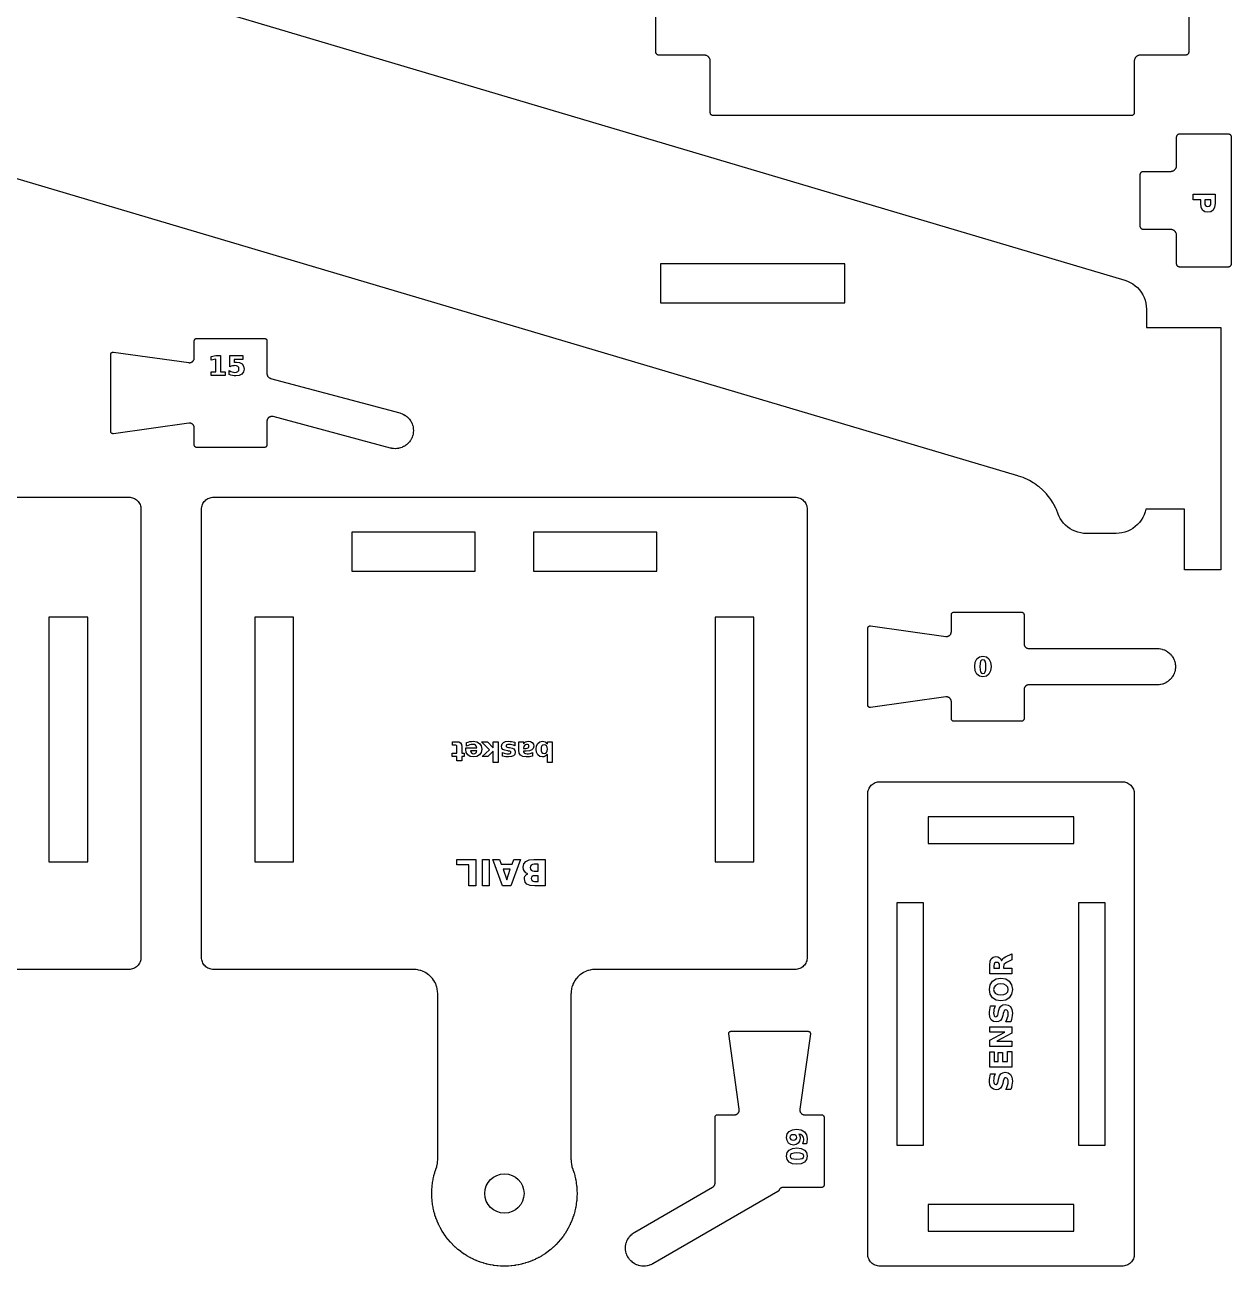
# Model space of a CAD drawing. Header units: millimetres. Extents: x 189 to 489, y 95 to 286.
# Drawn here: x 418.3 to 488.6, y 95.2 to 167.6 of the extents above; entities that cross this region are included whole.
import ezdxf

# ---------------------------------------------------------------- set-up
doc = ezdxf.new("R2010")
doc.units = ezdxf.units.MM
doc.header["$MEASUREMENT"] = 0
doc.layers.add('CUT', color=7, linetype='Continuous', lineweight=0)
doc.layers.add('ENGRAVE', color=7, linetype='Continuous', lineweight=0)

msp = doc.modelspace()

# ---------------------------------------------------------------- linework, layer by layer
at = {"layer": 'CUT', "color": 1, "lineweight": 25, "true_color": 0xff0000}
for points in [[(378.899, 183.431), (482.396, 152.696), (482.56, 152.638), (482.718, 152.565), (482.867, 152.476), (483.007, 152.373), (483.137, 152.257), (483.254, 152.128), (483.358, 151.989), (483.448, 151.84), (483.522, 151.683), (483.581, 151.519), (483.624, 151.351), (483.649, 151.179), (483.658, 151.005), (483.658, 149.931), (485.88, 149.931), (487.997, 149.931), (487.997, 135.819), (485.88, 135.819), (485.88, 139.347), (485.88, 139.347), (483.622, 139.347), (483.582, 139.188), (483.524, 139.025), (483.45, 138.869), (483.361, 138.72), (483.257, 138.581), (483.141, 138.453), (483.013, 138.336), (482.874, 138.233), (482.725, 138.144), (482.569, 138.07), (482.406, 138.012), (482.238, 137.97), (482.067, 137.945), (481.894, 137.936), (480.17, 137.936), (480.002, 137.944), (479.836, 137.968), (479.673, 138.008), (479.514, 138.062), (479.362, 138.132), (479.216, 138.216), (479.08, 138.313), (478.953, 138.423), (478.837, 138.544), (478.733, 138.676), (478.642, 138.817), (478.565, 138.967), (478.527, 139.063), (478.526, 139.062), (478.417, 139.334), (478.382, 139.41), (478.267, 139.633), (478.226, 139.705), (478.09, 139.916), (478.042, 139.984), (477.887, 140.182), (477.832, 140.245), (477.659, 140.427), (477.599, 140.484), (477.41, 140.649), (477.344, 140.701), (477.14, 140.847), (477.07, 140.892), (476.853, 141.018), (476.779, 141.056), (476.551, 141.161), (476.473, 141.192), (476.217, 141.282), (476.177, 141.295), (367.09, 173.69)], [(486.128, 172.685), (486.128, 165.982), (486.127, 165.965), (486.124, 165.948), (486.12, 165.931), (486.114, 165.914), (486.107, 165.899), (486.098, 165.884), (486.088, 165.87), (486.076, 165.857), (486.063, 165.846), (486.049, 165.835), (486.035, 165.826), (486.019, 165.819), (486.003, 165.813), (485.986, 165.809), (485.969, 165.806), (485.951, 165.806), (483.308, 165.806), (483.303, 165.805), (483.275, 165.804), (483.267, 165.803), (483.241, 165.799), (483.233, 165.798), (483.207, 165.791), (483.199, 165.789), (483.175, 165.78), (483.167, 165.777), (483.143, 165.766), (483.136, 165.762), (483.113, 165.748), (483.106, 165.744), (483.085, 165.728), (483.079, 165.723), (483.059, 165.705), (483.053, 165.699), (483.036, 165.68), (483.03, 165.673), (483.015, 165.652), (483.01, 165.645), (482.997, 165.623), (482.993, 165.615), (482.981, 165.592), (482.978, 165.584), (482.969, 165.559), (482.967, 165.551), (482.961, 165.526), (482.959, 165.517), (482.955, 165.492), (482.954, 165.483), (482.953, 165.455), (482.953, 165.451), (482.953, 162.454), (482.952, 162.437), (482.949, 162.42), (482.945, 162.403), (482.939, 162.387), (482.932, 162.371), (482.923, 162.356), (482.913, 162.342), (482.901, 162.329), (482.888, 162.318), (482.874, 162.308), (482.86, 162.299), (482.844, 162.291), (482.828, 162.285), (482.811, 162.281), (482.794, 162.279), (482.776, 162.278), (458.435, 162.278), (458.417, 162.279), (458.4, 162.281), (458.384, 162.285), (458.367, 162.291), (458.352, 162.299), (458.337, 162.308), (458.323, 162.318), (458.31, 162.329), (458.298, 162.342), (458.288, 162.356), (458.279, 162.371), (458.272, 162.387), (458.266, 162.403), (458.262, 162.42), (458.259, 162.437), (458.258, 162.454), (458.258, 165.451), (458.258, 165.455), (458.257, 165.483), (458.256, 165.492), (458.252, 165.517), (458.251, 165.526), (458.244, 165.551), (458.242, 165.559), (458.233, 165.584), (458.23, 165.592), (458.219, 165.615), (458.214, 165.623), (458.201, 165.645), (458.196, 165.652), (458.181, 165.673), (458.175, 165.68), (458.158, 165.699), (458.152, 165.705), (458.133, 165.723), (458.126, 165.728), (458.105, 165.744), (458.098, 165.748), (458.076, 165.762), (458.068, 165.766), (458.044, 165.777), (458.036, 165.78), (458.012, 165.789), (458.004, 165.791), (457.979, 165.798), (457.97, 165.799), (457.944, 165.803), (457.936, 165.804), (457.908, 165.805), (457.903, 165.806), (455.26, 165.806), (455.26, 165.806), (455.242, 165.806), (455.225, 165.809), (455.209, 165.813), (455.192, 165.819), (455.177, 165.826), (455.162, 165.835), (455.148, 165.846), (455.135, 165.857), (455.123, 165.87), (455.113, 165.884), (455.104, 165.899), (455.097, 165.914), (455.091, 165.931), (455.087, 165.948), (455.084, 165.965), (455.083, 165.982), (455.083, 172.685)], [(390.525, 140.052), (424.392, 140.052), (424.461, 140.049), (424.529, 140.039), (424.596, 140.022), (424.662, 139.999), (424.662, 139.999), (424.724, 139.969), (424.784, 139.933), (424.839, 139.892), (424.891, 139.846), (424.937, 139.794), (424.978, 139.739), (425.014, 139.679), (425.044, 139.617), (425.067, 139.552), (425.084, 139.484), (425.094, 139.416), (425.097, 139.347), (425.097, 113.241), (425.094, 113.172), (425.084, 113.104), (425.067, 113.036), (425.044, 112.971), (425.014, 112.909), (424.978, 112.849), (424.937, 112.794), (424.891, 112.742), (424.839, 112.696), (424.784, 112.655), (424.724, 112.619), (424.662, 112.589), (424.596, 112.566), (424.529, 112.549), (424.461, 112.539), (424.392, 112.536), (412.759, 112.536)]]:
    msp.add_lwpolyline(points, dxfattribs=at)
for points in [[(485.422, 161.043), (485.423, 161.06), (485.426, 161.077), (485.43, 161.094), (485.436, 161.111), (485.443, 161.126), (485.452, 161.141), (485.462, 161.155), (485.474, 161.168), (485.487, 161.179), (485.501, 161.19), (485.515, 161.199), (485.531, 161.206), (485.547, 161.212), (485.564, 161.216), (485.581, 161.219), (485.599, 161.219), (488.421, 161.219), (488.438, 161.219), (488.455, 161.216), (488.472, 161.212), (488.488, 161.206), (488.504, 161.199), (488.519, 161.19), (488.533, 161.179), (488.546, 161.168), (488.557, 161.155), (488.567, 161.141), (488.576, 161.126), (488.584, 161.111), (488.59, 161.094), (488.594, 161.077), (488.596, 161.06), (488.597, 161.043), (488.597, 153.635), (488.596, 153.617), (488.594, 153.6), (488.59, 153.584), (488.584, 153.567), (488.576, 153.552), (488.567, 153.537), (488.557, 153.523), (488.546, 153.51), (488.533, 153.498), (488.519, 153.488), (488.504, 153.479), (488.488, 153.472), (488.472, 153.466), (488.455, 153.462), (488.438, 153.459), (488.421, 153.458), (485.599, 153.458), (485.581, 153.459), (485.564, 153.462), (485.547, 153.466), (485.531, 153.472), (485.515, 153.479), (485.501, 153.488), (485.487, 153.498), (485.474, 153.51), (485.462, 153.523), (485.452, 153.537), (485.443, 153.552), (485.436, 153.567), (485.43, 153.584), (485.426, 153.6), (485.423, 153.617), (485.422, 153.635), (485.422, 155.291), (485.422, 155.295), (485.421, 155.323), (485.42, 155.332), (485.416, 155.357), (485.414, 155.366), (485.408, 155.391), (485.406, 155.399), (485.397, 155.424), (485.394, 155.432), (485.382, 155.455), (485.378, 155.463), (485.365, 155.485), (485.36, 155.492), (485.345, 155.513), (485.339, 155.52), (485.322, 155.539), (485.316, 155.545), (485.296, 155.563), (485.29, 155.568), (485.269, 155.584), (485.262, 155.588), (485.239, 155.602), (485.232, 155.606), (485.208, 155.617), (485.2, 155.62), (485.176, 155.629), (485.168, 155.631), (485.142, 155.638), (485.134, 155.639), (485.108, 155.643), (485.1, 155.644), (485.072, 155.645), (485.067, 155.646), (483.482, 155.646), (483.465, 155.646), (483.448, 155.649), (483.431, 155.653), (483.414, 155.659), (483.399, 155.666), (483.384, 155.675), (483.37, 155.686), (483.357, 155.697), (483.346, 155.71), (483.335, 155.724), (483.326, 155.739), (483.319, 155.754), (483.313, 155.771), (483.309, 155.788), (483.306, 155.805), (483.306, 155.822), (483.306, 158.856), (483.306, 158.873), (483.309, 158.89), (483.313, 158.907), (483.319, 158.923), (483.326, 158.939), (483.335, 158.954), (483.346, 158.968), (483.357, 158.981), (483.37, 158.992), (483.384, 159.002), (483.399, 159.011), (483.414, 159.019), (483.431, 159.025), (483.448, 159.029), (483.465, 159.031), (483.482, 159.032), (485.067, 159.032), (485.072, 159.032), (485.1, 159.034), (485.108, 159.035), (485.134, 159.038), (485.142, 159.04), (485.168, 159.046), (485.176, 159.049), (485.2, 159.058), (485.208, 159.061), (485.232, 159.072), (485.239, 159.076), (485.262, 159.089), (485.269, 159.094), (485.29, 159.11), (485.296, 159.115), (485.316, 159.133), (485.322, 159.139), (485.339, 159.158), (485.345, 159.165), (485.36, 159.186), (485.365, 159.193), (485.378, 159.215), (485.382, 159.223), (485.394, 159.246), (485.397, 159.254), (485.406, 159.279), (485.408, 159.287), (485.414, 159.312), (485.416, 159.32), (485.42, 159.346), (485.421, 159.355), (485.422, 159.383), (485.422, 159.387), (485.422, 161.043)], [(455.365, 151.378), (466.09, 151.378), (466.09, 153.636), (455.365, 153.636), (455.365, 151.378)], [(423.494, 143.748), (423.48, 143.747), (423.466, 143.747), (423.452, 143.748), (423.438, 143.751), (423.424, 143.756), (423.411, 143.761), (423.399, 143.768), (423.387, 143.777), (423.377, 143.786), (423.367, 143.796), (423.358, 143.808), (423.351, 143.82), (423.345, 143.832), (423.34, 143.846), (423.336, 143.859), (423.334, 143.873), (423.333, 143.888), (423.333, 148.361), (423.334, 148.375), (423.336, 148.389), (423.34, 148.403), (423.345, 148.416), (423.351, 148.429), (423.358, 148.441), (423.367, 148.452), (423.377, 148.463), (423.387, 148.472), (423.399, 148.48), (423.411, 148.487), (423.424, 148.493), (423.438, 148.497), (423.452, 148.5), (423.466, 148.502), (423.48, 148.502), (423.494, 148.501), (427.879, 147.888), (427.882, 147.887), (427.905, 147.885), (427.912, 147.885), (427.933, 147.885), (427.941, 147.885), (427.962, 147.888), (427.969, 147.889), (427.989, 147.894), (427.996, 147.895), (428.017, 147.902), (428.023, 147.904), (428.043, 147.913), (428.049, 147.916), (428.067, 147.927), (428.073, 147.93), (428.091, 147.943), (428.096, 147.947), (428.112, 147.961), (428.118, 147.966), (428.132, 147.982), (428.137, 147.987), (428.15, 148.004), (428.154, 148.01), (428.165, 148.028), (428.168, 148.034), (428.178, 148.053), (428.18, 148.06), (428.188, 148.08), (428.19, 148.086), (428.195, 148.107), (428.197, 148.114), (428.2, 148.135), (428.2, 148.142), (428.202, 148.165), (428.202, 148.169), (428.202, 149.158), (428.202, 149.172), (428.204, 149.186), (428.208, 149.199), (428.212, 149.212), (428.218, 149.225), (428.225, 149.237), (428.234, 149.248), (428.243, 149.258), (428.253, 149.267), (428.264, 149.276), (428.276, 149.283), (428.289, 149.289), (428.302, 149.293), (428.315, 149.297), (428.329, 149.299), (428.343, 149.299), (432.294, 149.299), (432.308, 149.299), (432.321, 149.297), (432.335, 149.293), (432.348, 149.289), (432.36, 149.283), (432.372, 149.276), (432.383, 149.267), (432.394, 149.258), (432.403, 149.248), (432.411, 149.237), (432.418, 149.225), (432.424, 149.212), (432.429, 149.199), (432.432, 149.186), (432.434, 149.172), (432.435, 149.158), (432.435, 147.249), (432.435, 147.246), (432.436, 147.223), (432.437, 147.216), (432.44, 147.195), (432.442, 147.188), (432.447, 147.167), (432.449, 147.16), (432.456, 147.14), (432.459, 147.134), (432.468, 147.115), (432.472, 147.108), (432.483, 147.09), (432.487, 147.084), (432.5, 147.067), (432.505, 147.062), (432.519, 147.047), (432.524, 147.042), (432.54, 147.028), (432.546, 147.023), (432.563, 147.011), (432.569, 147.007), (432.588, 146.997), (432.594, 146.994), (432.614, 146.985), (432.621, 146.983), (432.642, 146.975), (432.646, 146.974), (440.18, 144.956), (440.181, 144.955), (440.182, 144.955), (440.183, 144.955), (440.208, 144.948), (440.213, 144.946), (440.217, 144.945), (440.221, 144.943), (440.303, 144.914), (440.309, 144.912), (440.316, 144.909), (440.322, 144.906), (440.397, 144.871), (440.403, 144.868), (440.409, 144.864), (440.415, 144.861), (440.487, 144.818), (440.493, 144.815), (440.498, 144.811), (440.504, 144.807), (440.571, 144.757), (440.576, 144.753), (440.581, 144.749), (440.587, 144.744), (440.648, 144.688), (440.653, 144.684), (440.658, 144.679), (440.663, 144.674), (440.719, 144.612), (440.723, 144.607), (440.728, 144.602), (440.732, 144.596), (440.781, 144.529), (440.785, 144.524), (440.789, 144.518), (440.793, 144.512), (440.836, 144.441), (440.839, 144.435), (440.842, 144.429), (440.845, 144.422), (440.881, 144.347), (440.884, 144.341), (440.886, 144.335), (440.889, 144.328), (440.917, 144.25), (440.919, 144.243), (440.921, 144.237), (440.923, 144.23), (440.943, 144.15), (440.945, 144.143), (440.946, 144.136), (440.947, 144.129), (440.959, 144.047), (440.96, 144.04), (440.961, 144.033), (440.961, 144.026), (440.965, 143.943), (440.966, 143.936), (440.966, 143.93), (440.965, 143.923), (440.961, 143.84), (440.961, 143.833), (440.96, 143.826), (440.959, 143.819), (440.947, 143.737), (440.946, 143.73), (440.945, 143.723), (440.943, 143.716), (440.923, 143.636), (440.921, 143.629), (440.919, 143.623), (440.917, 143.616), (440.889, 143.538), (440.886, 143.531), (440.884, 143.525), (440.881, 143.519), (440.845, 143.443), (440.842, 143.437), (440.839, 143.431), (440.836, 143.425), (440.793, 143.354), (440.789, 143.348), (440.785, 143.342), (440.781, 143.337), (440.732, 143.27), (440.728, 143.264), (440.723, 143.259), (440.719, 143.254), (440.663, 143.192), (440.658, 143.187), (440.653, 143.182), (440.648, 143.178), (440.587, 143.122), (440.581, 143.117), (440.576, 143.113), (440.571, 143.109), (440.504, 143.059), (440.498, 143.055), (440.493, 143.051), (440.487, 143.048), (440.415, 143.005), (440.409, 143.002), (440.403, 142.998), (440.397, 142.995), (440.322, 142.96), (440.316, 142.957), (440.309, 142.954), (440.303, 142.952), (440.225, 142.924), (440.218, 142.922), (440.211, 142.92), (440.205, 142.918), (440.124, 142.898), (440.117, 142.896), (440.111, 142.895), (440.104, 142.893), (440.022, 142.881), (440.015, 142.88), (440.008, 142.88), (440.001, 142.879), (439.918, 142.875), (439.911, 142.875), (439.904, 142.875), (439.897, 142.875), (439.814, 142.879), (439.807, 142.88), (439.8, 142.88), (439.794, 142.881), (439.711, 142.893), (439.705, 142.895), (439.698, 142.896), (439.691, 142.898), (439.66, 142.905), (439.655, 142.906), (439.655, 142.906), (439.644, 142.909), (439.63, 142.912), (439.624, 142.913), (432.792, 144.744), (432.789, 144.745), (432.767, 144.749), (432.76, 144.751), (432.74, 144.753), (432.733, 144.753), (432.713, 144.754), (432.706, 144.754), (432.686, 144.752), (432.679, 144.751), (432.659, 144.748), (432.652, 144.746), (432.633, 144.741), (432.626, 144.739), (432.607, 144.731), (432.601, 144.729), (432.583, 144.72), (432.577, 144.716), (432.559, 144.706), (432.554, 144.702), (432.538, 144.689), (432.532, 144.685), (432.517, 144.671), (432.513, 144.666), (432.499, 144.651), (432.495, 144.645), (432.483, 144.629), (432.479, 144.623), (432.469, 144.606), (432.466, 144.6), (432.457, 144.581), (432.455, 144.575), (432.448, 144.556), (432.446, 144.549), (432.441, 144.529), (432.44, 144.523), (432.437, 144.502), (432.436, 144.496), (432.435, 144.474), (432.435, 144.47), (432.435, 143.09), (432.434, 143.077), (432.432, 143.063), (432.429, 143.049), (432.424, 143.036), (432.418, 143.024), (432.411, 143.012), (432.403, 143.001), (432.394, 142.991), (432.383, 142.981), (432.372, 142.973), (432.36, 142.966), (432.348, 142.96), (432.335, 142.955), (432.321, 142.952), (432.308, 142.95), (432.294, 142.949), (428.343, 142.949), (428.329, 142.95), (428.315, 142.952), (428.302, 142.955), (428.289, 142.96), (428.276, 142.966), (428.264, 142.973), (428.253, 142.981), (428.243, 142.991), (428.234, 143.001), (428.225, 143.012), (428.218, 143.024), (428.212, 143.036), (428.208, 143.049), (428.204, 143.063), (428.202, 143.077), (428.202, 143.09), (428.202, 144.08), (428.202, 144.084), (428.2, 144.107), (428.2, 144.114), (428.197, 144.135), (428.195, 144.142), (428.19, 144.162), (428.188, 144.169), (428.18, 144.189), (428.178, 144.196), (428.168, 144.215), (428.165, 144.221), (428.154, 144.239), (428.15, 144.245), (428.137, 144.262), (428.132, 144.267), (428.118, 144.283), (428.112, 144.288), (428.096, 144.302), (428.091, 144.306), (428.073, 144.318), (428.067, 144.322), (428.049, 144.332), (428.043, 144.336), (428.023, 144.344), (428.017, 144.347), (427.996, 144.353), (427.989, 144.355), (427.969, 144.36), (427.962, 144.361), (427.941, 144.363), (427.933, 144.364), (427.912, 144.364), (427.905, 144.364), (427.882, 144.362), (427.879, 144.361), (423.494, 143.748)], [(463.467, 139.999), (463.53, 139.969), (463.589, 139.933), (463.645, 139.892), (463.696, 139.846), (463.743, 139.794), (463.784, 139.739), (463.819, 139.679), (463.849, 139.617), (463.872, 139.552), (463.889, 139.484), (463.899, 139.416), (463.903, 139.347), (463.903, 113.241), (463.899, 113.172), (463.889, 113.104), (463.872, 113.036), (463.849, 112.971), (463.819, 112.909), (463.784, 112.849), (463.743, 112.794), (463.696, 112.742), (463.645, 112.696), (463.589, 112.655), (463.53, 112.619), (463.467, 112.589), (463.402, 112.566), (463.335, 112.549), (463.266, 112.539), (463.197, 112.536), (451.564, 112.536), (451.547, 112.535), (451.435, 112.53), (451.4, 112.526), (451.297, 112.511), (451.263, 112.504), (451.163, 112.479), (451.13, 112.469), (451.032, 112.434), (451, 112.421), (450.906, 112.376), (450.876, 112.36), (450.786, 112.307), (450.758, 112.288), (450.674, 112.226), (450.648, 112.204), (450.571, 112.134), (450.546, 112.11), (450.476, 112.033), (450.454, 112.006), (450.393, 111.922), (450.373, 111.894), (450.32, 111.805), (450.304, 111.774), (450.259, 111.68), (450.246, 111.648), (450.211, 111.551), (450.201, 111.517), (450.176, 111.417), (450.169, 111.383), (450.154, 111.28), (450.15, 111.246), (450.145, 111.133), (450.144, 111.116), (450.144, 101.453), (450.145, 101.437), (450.15, 101.331), (450.153, 101.299), (450.166, 101.203), (450.172, 101.171), (450.194, 101.076), (450.203, 101.045), (450.236, 100.945), (450.244, 100.925), (450.246, 100.917), (450.252, 100.901), (450.258, 100.884), (450.307, 100.736), (450.312, 100.72), (450.317, 100.703), (450.322, 100.687), (450.363, 100.537), (450.368, 100.52), (450.372, 100.503), (450.376, 100.486), (450.41, 100.334), (450.414, 100.317), (450.417, 100.3), (450.42, 100.283), (450.447, 100.13), (450.45, 100.113), (450.452, 100.095), (450.455, 100.078), (450.474, 99.924), (450.476, 99.906), (450.477, 99.889), (450.479, 99.872), (450.49, 99.717), (450.491, 99.699), (450.492, 99.682), (450.493, 99.665), (450.497, 99.509), (450.497, 99.492), (450.497, 99.474), (450.497, 99.457), (450.493, 99.301), (450.492, 99.284), (450.491, 99.267), (450.49, 99.249), (450.479, 99.094), (450.477, 99.077), (450.476, 99.059), (450.474, 99.042), (450.455, 98.888), (450.452, 98.87), (450.45, 98.853), (450.447, 98.836), (450.42, 98.683), (450.417, 98.666), (450.414, 98.649), (450.41, 98.632), (450.376, 98.48), (450.372, 98.463), (450.368, 98.446), (450.363, 98.429), (450.322, 98.279), (450.317, 98.262), (450.312, 98.246), (450.307, 98.229), (450.258, 98.081), (450.252, 98.065), (450.246, 98.049), (450.24, 98.033), (450.184, 97.887), (450.178, 97.871), (450.171, 97.855), (450.164, 97.839), (450.101, 97.697), (450.094, 97.681), (450.087, 97.665), (450.079, 97.65), (450.009, 97.511), (450.001, 97.495), (449.993, 97.48), (449.985, 97.465), (449.908, 97.329), (449.899, 97.314), (449.89, 97.299), (449.881, 97.285), (449.798, 97.153), (449.788, 97.138), (449.779, 97.124), (449.769, 97.11), (449.679, 96.982), (449.669, 96.968), (449.659, 96.954), (449.648, 96.941), (449.552, 96.818), (449.541, 96.804), (449.53, 96.791), (449.519, 96.778), (449.418, 96.66), (449.406, 96.647), (449.394, 96.634), (449.383, 96.621), (449.275, 96.508), (449.263, 96.496), (449.251, 96.484), (449.238, 96.472), (449.126, 96.364), (449.113, 96.352), (449.1, 96.341), (449.087, 96.329), (448.969, 96.227), (448.956, 96.216), (448.943, 96.205), (448.929, 96.195), (448.806, 96.099), (448.792, 96.088), (448.778, 96.078), (448.764, 96.068), (448.637, 95.978), (448.623, 95.968), (448.608, 95.959), (448.594, 95.949), (448.462, 95.866), (448.447, 95.857), (448.433, 95.848), (448.418, 95.839), (448.282, 95.762), (448.267, 95.754), (448.252, 95.746), (448.236, 95.738), (448.097, 95.668), (448.082, 95.66), (448.066, 95.653), (448.05, 95.645), (447.908, 95.582), (447.892, 95.576), (447.876, 95.569), (447.86, 95.562), (447.714, 95.506), (447.698, 95.5), (447.682, 95.495), (447.665, 95.489), (447.517, 95.44), (447.501, 95.435), (447.484, 95.43), (447.468, 95.425), (447.318, 95.383), (447.301, 95.379), (447.284, 95.375), (447.267, 95.371), (447.115, 95.337), (447.098, 95.333), (447.081, 95.33), (447.064, 95.326), (446.911, 95.3), (446.894, 95.297), (446.876, 95.295), (446.859, 95.292), (446.705, 95.273), (446.687, 95.271), (446.67, 95.27), (446.653, 95.268), (446.498, 95.257), (446.48, 95.256), (446.463, 95.255), (446.446, 95.254), (446.29, 95.25), (446.273, 95.25), (446.255, 95.25), (446.238, 95.25), (446.082, 95.254), (446.065, 95.255), (446.048, 95.256), (446.03, 95.257), (445.875, 95.268), (445.858, 95.27), (445.84, 95.271), (445.823, 95.273), (445.669, 95.292), (445.651, 95.295), (445.634, 95.297), (445.617, 95.3), (445.464, 95.326), (445.447, 95.33), (445.43, 95.333), (445.413, 95.337), (445.261, 95.371), (445.244, 95.375), (445.227, 95.379), (445.21, 95.383), (445.06, 95.425), (445.043, 95.43), (445.027, 95.435), (445.01, 95.44), (444.862, 95.489), (444.846, 95.495), (444.83, 95.5), (444.813, 95.506), (444.668, 95.562), (444.652, 95.569), (444.636, 95.576), (444.62, 95.582), (444.478, 95.645), (444.462, 95.653), (444.446, 95.66), (444.431, 95.668), (444.292, 95.738), (444.276, 95.746), (444.261, 95.754), (444.246, 95.762), (444.11, 95.839), (444.095, 95.848), (444.08, 95.857), (444.066, 95.866), (443.934, 95.949), (443.919, 95.959), (443.905, 95.968), (443.891, 95.978), (443.763, 96.068), (443.749, 96.078), (443.735, 96.088), (443.722, 96.099), (443.599, 96.195), (443.585, 96.205), (443.572, 96.216), (443.559, 96.227), (443.441, 96.329), (443.428, 96.341), (443.415, 96.352), (443.402, 96.364), (443.289, 96.472), (443.277, 96.484), (443.265, 96.496), (443.253, 96.508), (443.145, 96.621), (443.133, 96.634), (443.122, 96.647), (443.11, 96.66), (443.008, 96.778), (442.997, 96.791), (442.986, 96.804), (442.975, 96.818), (442.88, 96.941), (442.869, 96.954), (442.859, 96.968), (442.849, 96.982), (442.759, 97.11), (442.749, 97.124), (442.74, 97.138), (442.73, 97.153), (442.647, 97.285), (442.638, 97.299), (442.629, 97.314), (442.62, 97.329), (442.543, 97.465), (442.535, 97.48), (442.527, 97.495), (442.519, 97.511), (442.449, 97.65), (442.441, 97.665), (442.434, 97.681), (442.426, 97.697), (442.363, 97.839), (442.357, 97.855), (442.35, 97.871), (442.343, 97.887), (442.287, 98.033), (442.281, 98.049), (442.276, 98.065), (442.27, 98.081), (442.221, 98.229), (442.216, 98.246), (442.211, 98.262), (442.206, 98.279), (442.164, 98.429), (442.16, 98.446), (442.156, 98.463), (442.152, 98.48), (442.118, 98.632), (442.114, 98.649), (442.111, 98.666), (442.107, 98.683), (442.081, 98.836), (442.078, 98.853), (442.076, 98.87), (442.073, 98.888), (442.054, 99.042), (442.052, 99.059), (442.051, 99.077), (442.049, 99.094), (442.038, 99.249), (442.037, 99.267), (442.036, 99.284), (442.035, 99.301), (442.031, 99.457), (442.031, 99.474), (442.031, 99.492), (442.031, 99.509), (442.035, 99.665), (442.036, 99.682), (442.037, 99.699), (442.038, 99.717), (442.049, 99.872), (442.051, 99.889), (442.052, 99.906), (442.054, 99.924), (442.073, 100.078), (442.076, 100.095), (442.078, 100.113), (442.081, 100.13), (442.107, 100.283), (442.111, 100.3), (442.114, 100.317), (442.118, 100.334), (442.152, 100.486), (442.156, 100.503), (442.16, 100.52), (442.164, 100.537), (442.206, 100.687), (442.211, 100.703), (442.216, 100.72), (442.221, 100.736), (442.27, 100.884), (442.276, 100.901), (442.281, 100.917), (442.282, 100.92), (442.292, 100.945), (442.325, 101.045), (442.334, 101.076), (442.356, 101.171), (442.362, 101.203), (442.375, 101.299), (442.378, 101.331), (442.383, 101.437), (442.383, 101.453), (442.383, 111.116), (442.383, 111.133), (442.377, 111.246), (442.374, 111.28), (442.359, 111.383), (442.352, 111.417), (442.327, 111.517), (442.317, 111.551), (442.282, 111.648), (442.269, 111.68), (442.224, 111.774), (442.208, 111.805), (442.154, 111.894), (442.135, 111.922), (442.073, 112.006), (442.051, 112.033), (441.982, 112.11), (441.957, 112.134), (441.88, 112.204), (441.854, 112.226), (441.77, 112.288), (441.741, 112.307), (441.652, 112.36), (441.622, 112.376), (441.528, 112.421), (441.496, 112.434), (441.398, 112.469), (441.365, 112.479), (441.264, 112.504), (441.23, 112.511), (441.128, 112.526), (441.093, 112.53), (440.981, 112.535), (440.964, 112.536), (429.331, 112.536), (429.261, 112.539), (429.193, 112.549), (429.126, 112.566), (429.061, 112.589), (428.998, 112.619), (428.939, 112.655), (428.883, 112.696), (428.832, 112.742), (428.785, 112.794), (428.744, 112.849), (428.708, 112.909), (428.679, 112.971), (428.655, 113.036), (428.639, 113.104), (428.628, 113.172), (428.625, 113.241), (428.625, 139.347), (428.628, 139.416), (428.639, 139.484), (428.655, 139.552), (428.679, 139.617), (428.708, 139.679), (428.744, 139.739), (428.785, 139.794), (428.832, 139.846), (428.883, 139.892), (428.939, 139.933), (428.998, 139.969), (429.061, 139.999), (429.126, 140.022), (429.193, 140.039), (429.261, 140.049), (429.331, 140.052), (463.197, 140.052), (463.266, 140.049), (463.335, 140.039), (463.402, 140.022), (463.467, 139.999)], [(444.571, 138.006), (437.374, 138.006), (437.374, 135.748), (444.571, 135.748), (444.571, 138.006)], [(447.957, 138.006), (447.957, 135.748), (455.154, 135.748), (455.154, 138.006), (447.957, 138.006)], [(467.591, 127.799), (467.577, 127.797), (467.563, 127.797), (467.549, 127.799), (467.535, 127.802), (467.521, 127.806), (467.508, 127.812), (467.496, 127.819), (467.485, 127.827), (467.474, 127.837), (467.464, 127.847), (467.455, 127.858), (467.448, 127.87), (467.442, 127.883), (467.437, 127.896), (467.433, 127.91), (467.431, 127.924), (467.431, 127.938), (467.431, 132.412), (467.431, 132.426), (467.433, 132.44), (467.437, 132.454), (467.442, 132.467), (467.448, 132.48), (467.455, 132.492), (467.464, 132.503), (467.474, 132.513), (467.485, 132.523), (467.496, 132.531), (467.508, 132.538), (467.521, 132.544), (467.535, 132.548), (467.549, 132.551), (467.563, 132.553), (467.577, 132.553), (467.591, 132.551), (471.976, 131.938), (471.979, 131.938), (472.002, 131.936), (472.009, 131.935), (472.031, 131.936), (472.038, 131.936), (472.059, 131.939), (472.066, 131.94), (472.087, 131.944), (472.094, 131.946), (472.114, 131.953), (472.12, 131.955), (472.14, 131.964), (472.146, 131.967), (472.165, 131.977), (472.171, 131.981), (472.188, 131.993), (472.194, 131.998), (472.21, 132.012), (472.215, 132.017), (472.229, 132.032), (472.234, 132.038), (472.247, 132.054), (472.251, 132.06), (472.262, 132.078), (472.266, 132.085), (472.275, 132.104), (472.278, 132.11), (472.285, 132.13), (472.287, 132.137), (472.292, 132.158), (472.294, 132.165), (472.297, 132.186), (472.298, 132.193), (472.299, 132.216), (472.299, 132.219), (472.299, 133.209), (472.3, 133.223), (472.302, 133.236), (472.305, 133.25), (472.31, 133.263), (472.316, 133.275), (472.323, 133.287), (472.331, 133.298), (472.34, 133.309), (472.35, 133.318), (472.362, 133.326), (472.373, 133.333), (472.386, 133.339), (472.399, 133.344), (472.412, 133.347), (472.426, 133.349), (472.44, 133.35), (476.391, 133.35), (476.405, 133.349), (476.419, 133.347), (476.432, 133.344), (476.445, 133.339), (476.458, 133.333), (476.47, 133.326), (476.481, 133.318), (476.491, 133.309), (476.5, 133.298), (476.508, 133.287), (476.516, 133.275), (476.521, 133.263), (476.526, 133.25), (476.53, 133.236), (476.532, 133.223), (476.532, 133.209), (476.532, 131.517), (476.532, 131.514), (476.533, 131.491), (476.534, 131.484), (476.537, 131.464), (476.538, 131.457), (476.544, 131.437), (476.546, 131.43), (476.553, 131.411), (476.555, 131.404), (476.564, 131.386), (476.567, 131.38), (476.578, 131.362), (476.582, 131.356), (476.594, 131.339), (476.599, 131.334), (476.613, 131.319), (476.617, 131.314), (476.633, 131.3), (476.638, 131.295), (476.655, 131.283), (476.661, 131.279), (476.678, 131.268), (476.685, 131.265), (476.703, 131.256), (476.71, 131.254), (476.729, 131.247), (476.736, 131.245), (476.756, 131.24), (476.763, 131.238), (476.783, 131.235), (476.79, 131.235), (476.813, 131.233), (476.816, 131.233), (484.288, 131.233), (484.292, 131.233), (484.295, 131.233), (484.299, 131.233), (484.387, 131.229), (484.394, 131.228), (484.4, 131.228), (484.407, 131.227), (484.49, 131.215), (484.496, 131.213), (484.503, 131.212), (484.51, 131.21), (484.59, 131.19), (484.597, 131.188), (484.604, 131.186), (484.61, 131.184), (484.689, 131.156), (484.695, 131.154), (484.701, 131.151), (484.708, 131.148), (484.783, 131.113), (484.789, 131.11), (484.795, 131.106), (484.801, 131.103), (484.872, 131.06), (484.878, 131.057), (484.884, 131.053), (484.89, 131.049), (484.956, 130.999), (484.962, 130.995), (484.967, 130.991), (484.972, 130.986), (485.034, 130.93), (485.039, 130.926), (485.044, 130.921), (485.049, 130.916), (485.104, 130.854), (485.109, 130.849), (485.113, 130.844), (485.118, 130.838), (485.167, 130.771), (485.171, 130.766), (485.175, 130.76), (485.179, 130.754), (485.221, 130.683), (485.225, 130.677), (485.228, 130.671), (485.231, 130.665), (485.267, 130.589), (485.269, 130.583), (485.272, 130.577), (485.275, 130.57), (485.303, 130.492), (485.305, 130.485), (485.307, 130.479), (485.309, 130.472), (485.329, 130.392), (485.33, 130.385), (485.332, 130.378), (485.333, 130.371), (485.345, 130.289), (485.346, 130.282), (485.347, 130.275), (485.347, 130.268), (485.351, 130.185), (485.351, 130.178), (485.351, 130.172), (485.351, 130.165), (485.347, 130.082), (485.347, 130.075), (485.346, 130.068), (485.345, 130.061), (485.333, 129.979), (485.332, 129.972), (485.33, 129.965), (485.329, 129.958), (485.309, 129.878), (485.307, 129.871), (485.305, 129.865), (485.303, 129.858), (485.275, 129.78), (485.272, 129.773), (485.269, 129.767), (485.267, 129.761), (485.231, 129.685), (485.228, 129.679), (485.225, 129.673), (485.221, 129.667), (485.179, 129.596), (485.175, 129.59), (485.171, 129.584), (485.167, 129.579), (485.118, 129.512), (485.113, 129.506), (485.109, 129.501), (485.104, 129.496), (485.049, 129.434), (485.044, 129.429), (485.039, 129.424), (485.034, 129.42), (484.972, 129.364), (484.967, 129.359), (484.962, 129.355), (484.956, 129.351), (484.89, 129.301), (484.884, 129.297), (484.878, 129.293), (484.872, 129.29), (484.801, 129.247), (484.795, 129.244), (484.789, 129.24), (484.783, 129.237), (484.708, 129.202), (484.701, 129.199), (484.695, 129.196), (484.689, 129.194), (484.61, 129.166), (484.604, 129.164), (484.597, 129.162), (484.59, 129.16), (484.51, 129.14), (484.503, 129.138), (484.496, 129.137), (484.49, 129.135), (484.407, 129.123), (484.4, 129.122), (484.394, 129.122), (484.387, 129.121), (484.299, 129.117), (484.295, 129.117), (484.292, 129.117), (484.288, 129.117), (476.816, 129.117), (476.813, 129.117), (476.79, 129.115), (476.783, 129.115), (476.763, 129.112), (476.756, 129.11), (476.736, 129.105), (476.729, 129.103), (476.71, 129.096), (476.703, 129.094), (476.685, 129.085), (476.678, 129.082), (476.661, 129.071), (476.655, 129.067), (476.638, 129.055), (476.633, 129.05), (476.617, 129.036), (476.613, 129.031), (476.599, 129.016), (476.594, 129.011), (476.582, 128.994), (476.578, 128.988), (476.567, 128.97), (476.564, 128.964), (476.555, 128.946), (476.553, 128.939), (476.546, 128.92), (476.544, 128.913), (476.538, 128.893), (476.537, 128.886), (476.534, 128.866), (476.533, 128.859), (476.532, 128.836), (476.532, 128.833), (476.532, 127.141), (476.532, 127.127), (476.53, 127.114), (476.526, 127.1), (476.521, 127.087), (476.516, 127.075), (476.508, 127.063), (476.5, 127.052), (476.491, 127.041), (476.481, 127.032), (476.47, 127.024), (476.458, 127.017), (476.445, 127.011), (476.432, 127.006), (476.419, 127.003), (476.405, 127.001), (476.391, 127), (472.44, 127), (472.426, 127.001), (472.412, 127.003), (472.399, 127.006), (472.386, 127.011), (472.373, 127.017), (472.362, 127.024), (472.35, 127.032), (472.34, 127.041), (472.331, 127.052), (472.323, 127.063), (472.316, 127.075), (472.31, 127.087), (472.305, 127.1), (472.302, 127.114), (472.3, 127.127), (472.299, 127.141), (472.299, 128.131), (472.299, 128.134), (472.298, 128.157), (472.297, 128.164), (472.294, 128.185), (472.292, 128.192), (472.287, 128.213), (472.285, 128.22), (472.278, 128.24), (472.275, 128.246), (472.266, 128.265), (472.262, 128.272), (472.251, 128.29), (472.247, 128.296), (472.234, 128.312), (472.229, 128.318), (472.215, 128.333), (472.21, 128.338), (472.194, 128.352), (472.188, 128.357), (472.171, 128.369), (472.165, 128.373), (472.146, 128.383), (472.14, 128.386), (472.12, 128.395), (472.114, 128.397), (472.094, 128.404), (472.087, 128.406), (472.066, 128.41), (472.059, 128.411), (472.038, 128.414), (472.031, 128.414), (472.009, 128.415), (472.002, 128.414), (471.979, 128.412), (471.976, 128.412), (467.591, 127.799)], [(421.993, 118.815), (421.993, 133.067), (419.735, 133.067), (419.735, 118.815), (421.993, 118.815)], [(431.729, 118.815), (433.987, 118.815), (433.987, 133.067), (431.729, 133.067), (431.729, 118.815)], [(460.798, 118.815), (460.798, 133.067), (458.541, 133.067), (458.541, 118.815), (460.798, 118.815)], [(482.899, 95.686), (482.869, 95.623), (482.834, 95.564), (482.793, 95.508), (482.746, 95.457), (482.695, 95.41), (482.639, 95.369), (482.58, 95.333), (482.517, 95.304), (482.452, 95.28), (482.385, 95.264), (482.316, 95.253), (482.247, 95.25), (468.136, 95.25), (468.067, 95.253), (467.998, 95.264), (467.931, 95.28), (467.866, 95.304), (467.804, 95.333), (467.744, 95.369), (467.689, 95.41), (467.637, 95.457), (467.591, 95.508), (467.549, 95.564), (467.514, 95.623), (467.484, 95.686), (467.461, 95.751), (467.444, 95.818), (467.434, 95.886), (467.431, 95.956), (467.431, 122.767), (467.434, 122.836), (467.444, 122.904), (467.461, 122.971), (467.484, 123.037), (467.514, 123.099), (467.549, 123.159), (467.591, 123.214), (467.637, 123.266), (467.689, 123.312), (467.744, 123.353), (467.804, 123.389), (467.866, 123.419), (467.931, 123.442), (467.998, 123.459), (468.067, 123.469), (468.136, 123.472), (482.247, 123.472), (482.316, 123.469), (482.385, 123.459), (482.452, 123.442), (482.517, 123.419), (482.58, 123.389), (482.639, 123.353), (482.695, 123.312), (482.746, 123.266), (482.793, 123.214), (482.834, 123.159), (482.869, 123.099), (482.899, 123.037), (482.922, 122.971), (482.939, 122.904), (482.949, 122.836), (482.953, 122.767), (482.953, 95.956), (482.949, 95.886), (482.939, 95.818), (482.922, 95.751), (482.899, 95.686)], [(479.425, 119.874), (479.425, 121.426), (470.958, 121.426), (470.958, 119.874), (479.425, 119.874)], [(469.124, 116.417), (469.124, 102.306), (470.676, 102.306), (470.676, 116.417), (469.124, 116.417)], [(479.707, 102.306), (481.259, 102.306), (481.259, 116.417), (479.707, 116.417), (479.707, 102.306)], [(459.333, 108.777), (459.332, 108.791), (459.332, 108.805), (459.334, 108.819), (459.337, 108.833), (459.341, 108.847), (459.347, 108.86), (459.354, 108.872), (459.362, 108.883), (459.371, 108.894), (459.382, 108.904), (459.393, 108.913), (459.405, 108.92), (459.418, 108.926), (459.431, 108.931), (459.445, 108.935), (459.459, 108.937), (459.473, 108.937), (463.946, 108.937), (463.961, 108.937), (463.975, 108.935), (463.988, 108.931), (464.002, 108.926), (464.014, 108.92), (464.027, 108.913), (464.038, 108.904), (464.048, 108.894), (464.057, 108.883), (464.066, 108.872), (464.073, 108.86), (464.078, 108.847), (464.083, 108.833), (464.086, 108.819), (464.087, 108.805), (464.087, 108.791), (464.086, 108.777), (463.473, 104.392), (463.473, 104.389), (463.471, 104.366), (463.47, 104.359), (463.471, 104.337), (463.471, 104.33), (463.473, 104.309), (463.474, 104.302), (463.479, 104.281), (463.481, 104.274), (463.487, 104.254), (463.49, 104.248), (463.498, 104.228), (463.502, 104.222), (463.512, 104.203), (463.516, 104.197), (463.528, 104.18), (463.533, 104.174), (463.547, 104.158), (463.551, 104.153), (463.567, 104.139), (463.572, 104.134), (463.589, 104.121), (463.595, 104.117), (463.613, 104.106), (463.619, 104.102), (463.639, 104.093), (463.645, 104.09), (463.665, 104.083), (463.672, 104.081), (463.692, 104.076), (463.699, 104.074), (463.72, 104.071), (463.727, 104.07), (463.75, 104.069), (463.754, 104.069), (464.744, 104.069), (464.758, 104.068), (464.771, 104.066), (464.785, 104.063), (464.798, 104.058), (464.81, 104.052), (464.822, 104.045), (464.833, 104.037), (464.843, 104.028), (464.853, 104.018), (464.861, 104.006), (464.868, 103.995), (464.874, 103.982), (464.879, 103.969), (464.882, 103.956), (464.884, 103.942), (464.885, 103.928), (464.885, 99.977), (464.884, 99.963), (464.882, 99.949), (464.879, 99.936), (464.874, 99.923), (464.868, 99.91), (464.861, 99.898), (464.853, 99.887), (464.843, 99.877), (464.833, 99.868), (464.822, 99.86), (464.81, 99.852), (464.798, 99.847), (464.785, 99.842), (464.771, 99.838), (464.758, 99.836), (464.744, 99.836), (462.514, 99.836), (462.51, 99.836), (462.488, 99.835), (462.481, 99.834), (462.461, 99.831), (462.454, 99.83), (462.434, 99.825), (462.428, 99.823), (462.408, 99.816), (462.402, 99.813), (462.383, 99.805), (462.377, 99.801), (462.36, 99.791), (462.354, 99.787), (462.337, 99.775), (462.332, 99.771), (462.317, 99.757), (462.312, 99.752), (462.298, 99.737), (462.294, 99.732), (462.281, 99.716), (462.277, 99.71), (462.267, 99.693), (462.263, 99.687), (462.254, 99.668), (462.253, 99.665), (462.247, 99.654), (462.241, 99.642), (462.233, 99.632), (462.224, 99.622), (462.215, 99.614), (462.205, 99.606), (462.194, 99.599), (454.908, 95.392), (454.907, 95.392), (454.906, 95.391), (454.905, 95.391), (454.882, 95.378), (454.878, 95.376), (454.874, 95.374), (454.87, 95.372), (454.792, 95.335), (454.786, 95.332), (454.779, 95.329), (454.773, 95.327), (454.694, 95.299), (454.688, 95.297), (454.681, 95.295), (454.675, 95.293), (454.594, 95.273), (454.587, 95.271), (454.58, 95.27), (454.574, 95.268), (454.491, 95.256), (454.485, 95.255), (454.478, 95.255), (454.471, 95.254), (454.388, 95.25), (454.381, 95.25), (454.374, 95.25), (454.367, 95.25), (454.284, 95.254), (454.277, 95.255), (454.27, 95.255), (454.263, 95.256), (454.181, 95.268), (454.174, 95.27), (454.168, 95.271), (454.161, 95.273), (454.08, 95.293), (454.074, 95.295), (454.067, 95.297), (454.06, 95.299), (453.982, 95.327), (453.976, 95.329), (453.969, 95.332), (453.963, 95.335), (453.888, 95.37), (453.882, 95.373), (453.876, 95.377), (453.87, 95.38), (453.798, 95.423), (453.793, 95.426), (453.787, 95.43), (453.781, 95.434), (453.714, 95.484), (453.709, 95.488), (453.704, 95.492), (453.698, 95.497), (453.637, 95.553), (453.632, 95.557), (453.627, 95.562), (453.622, 95.567), (453.566, 95.629), (453.562, 95.634), (453.557, 95.639), (453.553, 95.645), (453.504, 95.712), (453.5, 95.717), (453.496, 95.723), (453.492, 95.729), (453.449, 95.8), (453.446, 95.806), (453.443, 95.812), (453.44, 95.818), (453.404, 95.894), (453.401, 95.9), (453.399, 95.906), (453.396, 95.913), (453.368, 95.991), (453.366, 95.998), (453.364, 96.004), (453.362, 96.011), (453.342, 96.091), (453.34, 96.098), (453.339, 96.105), (453.338, 96.112), (453.326, 96.194), (453.325, 96.201), (453.324, 96.208), (453.324, 96.215), (453.32, 96.298), (453.319, 96.305), (453.319, 96.311), (453.32, 96.318), (453.324, 96.401), (453.324, 96.408), (453.325, 96.415), (453.326, 96.422), (453.338, 96.504), (453.339, 96.511), (453.34, 96.518), (453.342, 96.525), (453.362, 96.605), (453.364, 96.612), (453.366, 96.618), (453.368, 96.625), (453.396, 96.703), (453.399, 96.71), (453.401, 96.716), (453.404, 96.722), (453.44, 96.797), (453.443, 96.804), (453.446, 96.81), (453.449, 96.816), (453.492, 96.887), (453.496, 96.893), (453.5, 96.899), (453.504, 96.904), (453.553, 96.971), (453.557, 96.977), (453.562, 96.982), (453.566, 96.987), (453.622, 97.049), (453.627, 97.054), (453.632, 97.059), (453.637, 97.063), (453.698, 97.119), (453.704, 97.124), (453.709, 97.128), (453.714, 97.132), (453.781, 97.182), (453.787, 97.186), (453.793, 97.19), (453.798, 97.193), (453.827, 97.211), (453.828, 97.211), (453.836, 97.216), (453.837, 97.217), (453.852, 97.226), (453.858, 97.23), (458.392, 99.848), (458.395, 99.85), (458.413, 99.862), (458.419, 99.865), (458.435, 99.878), (458.44, 99.882), (458.454, 99.896), (458.459, 99.901), (458.472, 99.916), (458.476, 99.922), (458.488, 99.938), (458.492, 99.944), (458.502, 99.961), (458.505, 99.967), (458.513, 99.985), (458.516, 99.992), (458.522, 100.011), (458.524, 100.017), (458.529, 100.037), (458.53, 100.043), (458.533, 100.063), (458.534, 100.07), (458.535, 100.092), (458.535, 100.095), (458.535, 103.928), (458.535, 103.942), (458.537, 103.956), (458.541, 103.969), (458.546, 103.982), (458.551, 103.995), (458.559, 104.006), (458.567, 104.018), (458.576, 104.028), (458.586, 104.037), (458.598, 104.045), (458.609, 104.052), (458.622, 104.058), (458.635, 104.063), (458.648, 104.066), (458.662, 104.068), (458.676, 104.069), (459.666, 104.069), (459.669, 104.069), (459.692, 104.07), (459.699, 104.071), (459.72, 104.074), (459.727, 104.076), (459.748, 104.081), (459.755, 104.083), (459.775, 104.09), (459.781, 104.093), (459.8, 104.102), (459.806, 104.106), (459.824, 104.117), (459.83, 104.121), (459.847, 104.134), (459.853, 104.139), (459.868, 104.153), (459.873, 104.158), (459.887, 104.174), (459.891, 104.18), (459.904, 104.197), (459.907, 104.203), (459.918, 104.222), (459.921, 104.228), (459.93, 104.248), (459.932, 104.254), (459.939, 104.274), (459.941, 104.281), (459.945, 104.302), (459.946, 104.309), (459.949, 104.33), (459.949, 104.337), (459.949, 104.359), (459.949, 104.366), (459.947, 104.389), (459.947, 104.392), (459.333, 108.777)], [(479.425, 98.848), (470.958, 98.848), (470.958, 97.296), (479.425, 97.296), (479.425, 98.848)]]:
    msp.add_lwpolyline(points, close=True, dxfattribs=at)
msp.add_circle((446.264, 99.483), 1.147, dxfattribs=at)
at = {"layer": 'ENGRAVE', "color": 5, "lineweight": 25, "true_color": 0x0000ff}
for points in [[(487.661, 157.706), (487.661, 157.156), (487.633, 156.939), (487.552, 156.779), (487.42, 156.681), (487.241, 156.648), (487.062, 156.681), (486.93, 156.779), (486.848, 156.939), (486.821, 157.156), (486.821, 157.374), (486.375, 157.374), (486.375, 157.706), (487.661, 157.706)], [(487.42, 157.374), (487.061, 157.374), (487.061, 157.191), (487.073, 157.106), (487.108, 157.042), (487.165, 157.003), (487.241, 156.989), (487.317, 157.003), (487.374, 157.042), (487.409, 157.106), (487.42, 157.191), (487.42, 157.374)], [(429.192, 147.346), (429.456, 147.346), (429.456, 148.095), (429.185, 148.039), (429.185, 148.242), (429.454, 148.298), (429.738, 148.298), (429.738, 147.346), (430.001, 147.346), (430.001, 147.14), (429.192, 147.14), (429.192, 147.346)], [(430.279, 148.298), (431.021, 148.298), (431.021, 148.078), (430.517, 148.078), (430.517, 147.899), (430.551, 147.907), (430.585, 147.913), (430.62, 147.917), (430.657, 147.919), (430.845, 147.892), (430.986, 147.813), (431.075, 147.686), (431.104, 147.518), (431.072, 147.351), (430.976, 147.224), (430.823, 147.144), (430.62, 147.118), (430.522, 147.123), (430.425, 147.137), (430.329, 147.161), (430.233, 147.195), (430.233, 147.43), (430.325, 147.382), (430.412, 147.348), (430.495, 147.328), (430.573, 147.321), (430.67, 147.334), (430.743, 147.374), (430.79, 147.436), (430.806, 147.518), (430.79, 147.6), (430.743, 147.662), (430.67, 147.702), (430.573, 147.715), (430.506, 147.711), (430.435, 147.698), (430.36, 147.677), (430.279, 147.647), (430.279, 148.298)], [(474.615, 130.181), (474.584, 129.926), (474.491, 129.737), (474.341, 129.62), (474.139, 129.581), (473.937, 129.62), (473.786, 129.737), (473.693, 129.926), (473.662, 130.181), (473.693, 130.436), (473.786, 130.625), (473.937, 130.743), (474.139, 130.782), (474.341, 130.743), (474.491, 130.625), (474.584, 130.436), (474.615, 130.181)], [(474.317, 130.183), (474.306, 130.368), (474.276, 130.489), (474.221, 130.556), (474.139, 130.578), (474.057, 130.556), (474.002, 130.489), (473.971, 130.368), (473.961, 130.183), (473.971, 129.996), (474.002, 129.874), (474.057, 129.807), (474.139, 129.784), (474.221, 129.807), (474.275, 129.874), (474.306, 129.996), (474.317, 130.183)], [(443.501, 124.692), (443.501, 124.939), (443.215, 124.939), (443.215, 125.137), (443.501, 125.137), (443.501, 125.506), (443.495, 125.556), (443.477, 125.587), (443.441, 125.603), (443.381, 125.609), (443.239, 125.609), (443.239, 125.807), (443.477, 125.807), (443.617, 125.79), (443.71, 125.739), (443.761, 125.646), (443.778, 125.506), (443.778, 125.137), (443.916, 125.137), (443.916, 124.939), (443.778, 124.939), (443.778, 124.692), (443.501, 124.692)], [(444.014, 125.371), (444.014, 125.45), (444.663, 125.45), (444.64, 125.535), (444.592, 125.596), (444.52, 125.633), (444.424, 125.645), (444.335, 125.639), (444.244, 125.619), (444.151, 125.586), (444.055, 125.541), (444.055, 125.754), (444.154, 125.787), (444.252, 125.811), (444.351, 125.825), (444.449, 125.83), (444.658, 125.8), (444.815, 125.71), (444.913, 125.566), (444.946, 125.374), (444.914, 125.184), (444.818, 125.04), (444.665, 124.949), (444.464, 124.918), (444.28, 124.949), (444.137, 125.041), (444.045, 125.185), (444.014, 125.371)], [(444.299, 125.279), (444.311, 125.207), (444.346, 125.151), (444.399, 125.115), (444.466, 125.102), (444.539, 125.114), (444.597, 125.148), (444.638, 125.203), (444.66, 125.279), (444.299, 125.279)], [(445.894, 124.601), (445.616, 124.601), (445.616, 125.258), (445.297, 124.939), (444.974, 124.939), (445.399, 125.337), (444.941, 125.807), (445.278, 125.807), (445.616, 125.445), (445.616, 125.807), (445.894, 125.807), (445.894, 124.601)], [(446.16, 124.966), (446.16, 125.177), (446.248, 125.144), (446.332, 125.121), (446.413, 125.107), (446.489, 125.102), (446.558, 125.107), (446.607, 125.122), (446.635, 125.147), (446.645, 125.183), (446.638, 125.213), (446.616, 125.234), (446.575, 125.25), (446.512, 125.261), (446.463, 125.268), (446.284, 125.303), (446.176, 125.357), (446.121, 125.436), (446.102, 125.551), (446.128, 125.673), (446.205, 125.76), (446.332, 125.812), (446.51, 125.83), (446.597, 125.826), (446.688, 125.816), (446.781, 125.799), (446.877, 125.775), (446.877, 125.565), (446.793, 125.6), (446.707, 125.625), (446.619, 125.64), (446.529, 125.645), (446.458, 125.64), (446.407, 125.623), (446.376, 125.595), (446.366, 125.556), (446.373, 125.523), (446.394, 125.501), (446.436, 125.484), (446.507, 125.472), (446.556, 125.466), (446.713, 125.433), (446.815, 125.38), (446.871, 125.301), (446.89, 125.189), (446.866, 125.069), (446.795, 124.985), (446.675, 124.935), (446.505, 124.918), (446.427, 124.921), (446.344, 124.93), (446.256, 124.945), (446.16, 124.966)], [(447.097, 125.312), (447.097, 125.807), (447.377, 125.807), (447.377, 125.678), (447.436, 125.747), (447.502, 125.794), (447.58, 125.821), (447.672, 125.83), (447.794, 125.81), (447.891, 125.751), (447.954, 125.661), (447.975, 125.547), (447.949, 125.414), (447.87, 125.323), (447.735, 125.269), (447.54, 125.251), (447.377, 125.251), (447.377, 125.23), (447.39, 125.173), (447.429, 125.133), (447.495, 125.11), (447.591, 125.102), (447.677, 125.107), (447.757, 125.12), (447.83, 125.143), (447.899, 125.174), (447.899, 124.962), (447.81, 124.943), (447.72, 124.929), (447.63, 124.921), (447.54, 124.918), (447.338, 124.941), (447.201, 125.011), (447.123, 125.132), (447.097, 125.312)], [(447.521, 125.417), (447.597, 125.424), (447.652, 125.446), (447.684, 125.482), (447.695, 125.533), (447.686, 125.58), (447.66, 125.615), (447.618, 125.638), (447.562, 125.645), (447.49, 125.631), (447.43, 125.589), (447.39, 125.526), (447.377, 125.448), (447.377, 125.417), (447.521, 125.417)], [(448.769, 125.066), (448.708, 125), (448.642, 124.954), (448.567, 124.927), (448.481, 124.918), (448.335, 124.95), (448.218, 125.046), (448.14, 125.191), (448.114, 125.374), (448.14, 125.556), (448.218, 125.702), (448.335, 125.798), (448.481, 125.83), (448.567, 125.821), (448.642, 125.794), (448.708, 125.748), (448.769, 125.682), (448.769, 125.807), (449.046, 125.807), (449.046, 124.601), (448.769, 124.601), (448.769, 125.066)], [(448.584, 125.628), (448.506, 125.612), (448.448, 125.563), (448.413, 125.483), (448.401, 125.374), (448.413, 125.265), (448.448, 125.185), (448.506, 125.136), (448.584, 125.12), (448.663, 125.136), (448.721, 125.185), (448.757, 125.265), (448.769, 125.374), (448.757, 125.483), (448.721, 125.563), (448.663, 125.612), (448.584, 125.628)], [(446.087, 118.661), (446.71, 118.661), (446.808, 118.942), (447.208, 118.942), (446.636, 117.399), (446.162, 117.399), (445.59, 118.942), (445.99, 118.942), (446.087, 118.661)], [(447.636, 118.116), (447.522, 118.169), (447.437, 118.254), (447.385, 118.365), (447.367, 118.5), (447.405, 118.694), (447.518, 118.833), (447.708, 118.915), (447.977, 118.942), (448.637, 118.942), (448.637, 117.399), (448.04, 117.399), (447.763, 117.423), (447.574, 117.496), (447.466, 117.623), (447.43, 117.807), (447.443, 117.911), (447.483, 117.999), (447.547, 118.068), (447.636, 118.116)], [(448.006, 118.671), (447.901, 118.659), (447.825, 118.621), (447.78, 118.557), (447.765, 118.468), (447.78, 118.38), (447.825, 118.317), (447.9, 118.28), (448.006, 118.267), (448.239, 118.267), (448.239, 118.671), (448.006, 118.671)], [(448.019, 117.997), (447.936, 117.986), (447.877, 117.955), (447.84, 117.904), (447.828, 117.833), (447.84, 117.763), (447.877, 117.712), (447.936, 117.68), (448.019, 117.67), (448.239, 117.67), (448.239, 117.997), (448.019, 117.997)], [(475.34, 112.617), (475.827, 112.617), (475.827, 112.286), (474.541, 112.286), (474.541, 112.792), (474.562, 113.012), (474.626, 113.164), (474.736, 113.253), (474.896, 113.283), (475.012, 113.267), (475.105, 113.221), (475.176, 113.144), (475.226, 113.036), (475.251, 113.1), (475.296, 113.157), (475.365, 113.212), (475.461, 113.266), (475.827, 113.446), (475.827, 113.093), (475.507, 112.937), (475.426, 112.889), (475.375, 112.84), (475.349, 112.784), (475.34, 112.711), (475.34, 112.617)], [(475.111, 112.757), (475.101, 112.846), (475.072, 112.906), (475.021, 112.94), (474.945, 112.951), (474.869, 112.94), (474.819, 112.906), (474.791, 112.846), (474.781, 112.757), (474.781, 112.617), (475.111, 112.617), (475.111, 112.757)], [(474.518, 111.373), (474.562, 111.65), (474.695, 111.859), (474.906, 111.991), (475.185, 112.035), (475.463, 111.991), (475.674, 111.859), (475.807, 111.65), (475.852, 111.373), (475.807, 111.097), (475.674, 110.888), (475.463, 110.756), (475.185, 110.712), (474.906, 110.756), (474.695, 110.888), (474.562, 111.097), (474.518, 111.373)], [(474.758, 111.373), (474.786, 111.239), (474.87, 111.138), (475.005, 111.076), (475.185, 111.055), (475.365, 111.076), (475.5, 111.138), (475.583, 111.239), (475.611, 111.373), (475.583, 111.509), (475.5, 111.609), (475.365, 111.672), (475.185, 111.693), (475.005, 111.672), (474.87, 111.609), (474.786, 111.509), (474.758, 111.373)], [(474.581, 110.41), (474.853, 110.41), (474.812, 110.306), (474.782, 110.204), (474.764, 110.106), (474.758, 110.013), (474.766, 109.91), (474.791, 109.838), (474.832, 109.795), (474.892, 109.781), (474.938, 109.79), (474.973, 109.819), (474.999, 109.873), (475.022, 109.958), (475.051, 110.099), (475.105, 110.283), (475.182, 110.404), (475.288, 110.472), (475.431, 110.495), (475.617, 110.463), (475.748, 110.369), (475.826, 110.209), (475.852, 109.983), (475.846, 109.861), (475.828, 109.738), (475.8, 109.615), (475.759, 109.491), (475.48, 109.491), (475.537, 109.613), (475.578, 109.73), (475.603, 109.843), (475.611, 109.951), (475.602, 110.047), (475.575, 110.118), (475.531, 110.161), (475.472, 110.175), (475.418, 110.165), (475.379, 110.136), (475.348, 110.077), (475.32, 109.98), (475.292, 109.851), (475.238, 109.684), (475.16, 109.569), (475.054, 109.502), (474.916, 109.48), (474.746, 109.511), (474.621, 109.604), (474.543, 109.755), (474.518, 109.961), (474.522, 110.068), (474.534, 110.179), (474.553, 110.293), (474.581, 110.41)], [(474.541, 108.04), (474.541, 108.41), (475.423, 108.877), (474.541, 108.877), (474.541, 109.192), (475.827, 109.192), (475.827, 108.821), (474.945, 108.354), (475.827, 108.354), (475.827, 108.04), (474.541, 108.04)], [(474.541, 106.835), (474.541, 107.729), (474.791, 107.729), (474.791, 107.166), (475.031, 107.166), (475.031, 107.696), (475.282, 107.696), (475.282, 107.166), (475.576, 107.166), (475.576, 107.748), (475.827, 107.748), (475.827, 106.835), (474.541, 106.835)], [(474.581, 106.459), (474.853, 106.459), (474.812, 106.354), (474.782, 106.252), (474.764, 106.154), (474.758, 106.062), (474.766, 105.959), (474.791, 105.886), (474.832, 105.844), (474.892, 105.829), (474.938, 105.839), (474.973, 105.868), (474.999, 105.922), (475.022, 106.007), (475.051, 106.148), (475.105, 106.331), (475.182, 106.453), (475.288, 106.521), (475.431, 106.544), (475.617, 106.512), (475.748, 106.417), (475.826, 106.258), (475.852, 106.032), (475.846, 105.909), (475.828, 105.786), (475.8, 105.663), (475.759, 105.54), (475.48, 105.54), (475.537, 105.661), (475.578, 105.778), (475.603, 105.891), (475.611, 106), (475.602, 106.096), (475.575, 106.166), (475.531, 106.209), (475.472, 106.224), (475.418, 106.214), (475.379, 106.185), (475.348, 106.126), (475.32, 106.028), (475.292, 105.9), (475.238, 105.733), (475.16, 105.618), (475.054, 105.551), (474.916, 105.529), (474.746, 105.56), (474.621, 105.653), (474.543, 105.804), (474.518, 106.009), (474.522, 106.117), (474.534, 106.227), (474.553, 106.341), (474.581, 106.459)], [(463.853, 102.379), (463.639, 102.379), (463.669, 102.451), (463.69, 102.518), (463.703, 102.582), (463.707, 102.645), (463.689, 102.764), (463.633, 102.853), (463.541, 102.912), (463.413, 102.94), (463.447, 102.886), (463.47, 102.829), (463.484, 102.766), (463.489, 102.698), (463.463, 102.538), (463.385, 102.412), (463.266, 102.331), (463.113, 102.303), (462.946, 102.334), (462.815, 102.425), (462.731, 102.567), (462.703, 102.751), (462.741, 102.951), (462.856, 103.101), (463.04, 103.193), (463.288, 103.224), (463.544, 103.188), (463.739, 103.079), (463.862, 102.908), (463.903, 102.683), (463.899, 102.604), (463.89, 102.528), (463.875, 102.453), (463.853, 102.379)], [(463.297, 102.748), (463.284, 102.817), (463.246, 102.866), (463.183, 102.895), (463.094, 102.905), (463.005, 102.895), (462.942, 102.866), (462.904, 102.817), (462.891, 102.748), (462.904, 102.679), (462.942, 102.63), (463.005, 102.601), (463.094, 102.591), (463.183, 102.601), (463.246, 102.63), (463.284, 102.679), (463.297, 102.748)], [(463.303, 101.189), (463.049, 101.22), (462.859, 101.313), (462.742, 101.463), (462.703, 101.665), (462.742, 101.868), (462.859, 102.018), (463.049, 102.111), (463.303, 102.142), (463.559, 102.111), (463.748, 102.018), (463.865, 101.868), (463.904, 101.665), (463.865, 101.463), (463.748, 101.313), (463.559, 101.22), (463.303, 101.189)], [(463.306, 101.488), (463.491, 101.498), (463.611, 101.528), (463.678, 101.583), (463.7, 101.665), (463.678, 101.748), (463.611, 101.803), (463.491, 101.833), (463.306, 101.844), (463.119, 101.833), (462.996, 101.803), (462.929, 101.748), (462.906, 101.665), (462.929, 101.584), (462.996, 101.529), (463.119, 101.498), (463.306, 101.488)]]:
    msp.add_lwpolyline(points, close=True, dxfattribs=at)
for points in [[(444.598, 117.399), (444.2, 117.399), (444.2, 118.641), (443.502, 118.641), (443.502, 118.942), (444.598, 118.942), (444.598, 117.399)], [(445.386, 117.399), (444.988, 117.399), (444.988, 118.942), (445.386, 118.942), (445.386, 117.399)], [(446.61, 118.375), (446.188, 118.375), (446.399, 117.761), (446.61, 118.375)]]:
    msp.add_lwpolyline(points, dxfattribs=at)

doc.saveas('drawing.dxf')
